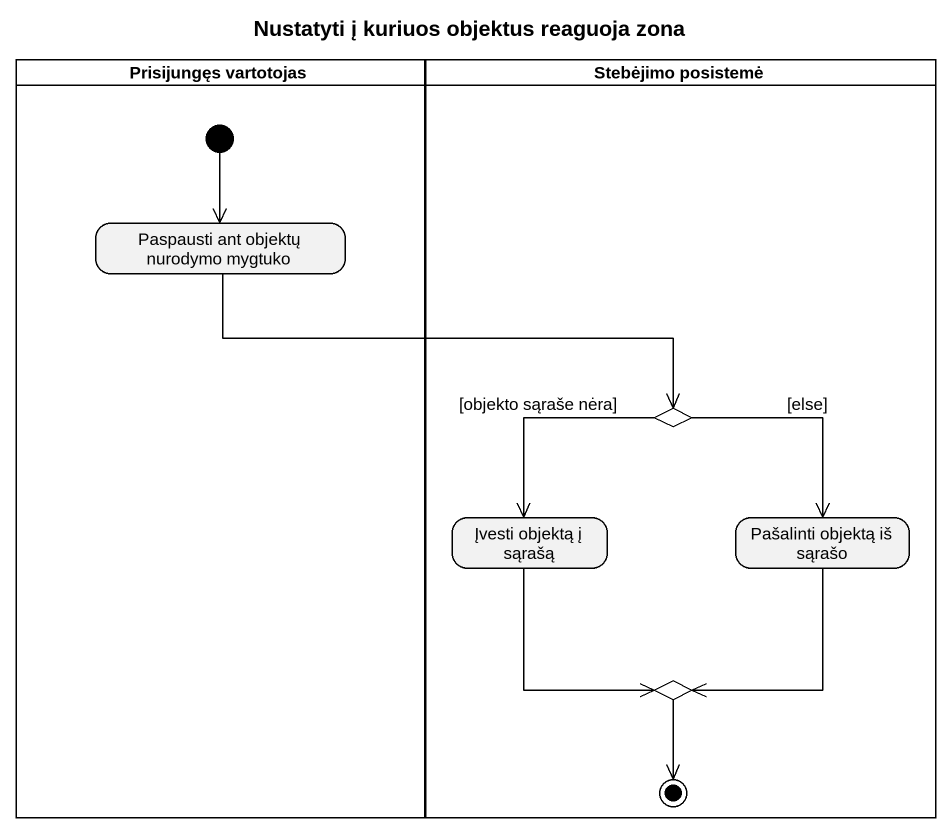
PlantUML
@startuml
title Nustatyti į kuriuos objektus reaguoja zona
hide empty description
state "Prisijungęs vartotojas" as Prisijungęs_vartotojas <<partition>> {
  state "Paspausti ant objektų nurodymo mygtuko" as Paspausti_ant_objektų
  [*] --> Paspausti_ant_objektų
}
state "Stebėjimo posistemė" as Stebėjimo_posistemė <<partition>> {
  state choice1 <<choice>>
  state "Įvesti objektą į sąrašą" as Įvesti_objektą_į_sąrašą
  state "Pašalinti objektą iš sąrašo" as Pašalinti_objektą_iš_sąrašo
  state choice2 <<choice>>
  choice2 --> [*]
}
Paspausti_ant_objektų -right-> choice1
choice1 --> Įvesti_objektą_į_sąrašą : [objekto sąraše nėra]
choice1 --> Pašalinti_objektą_iš_sąrašo : [else]
Įvesti_objektą_į_sąrašą --> choice2
Pašalinti_objektą_iš_sąrašo --> choice2
@enduml
